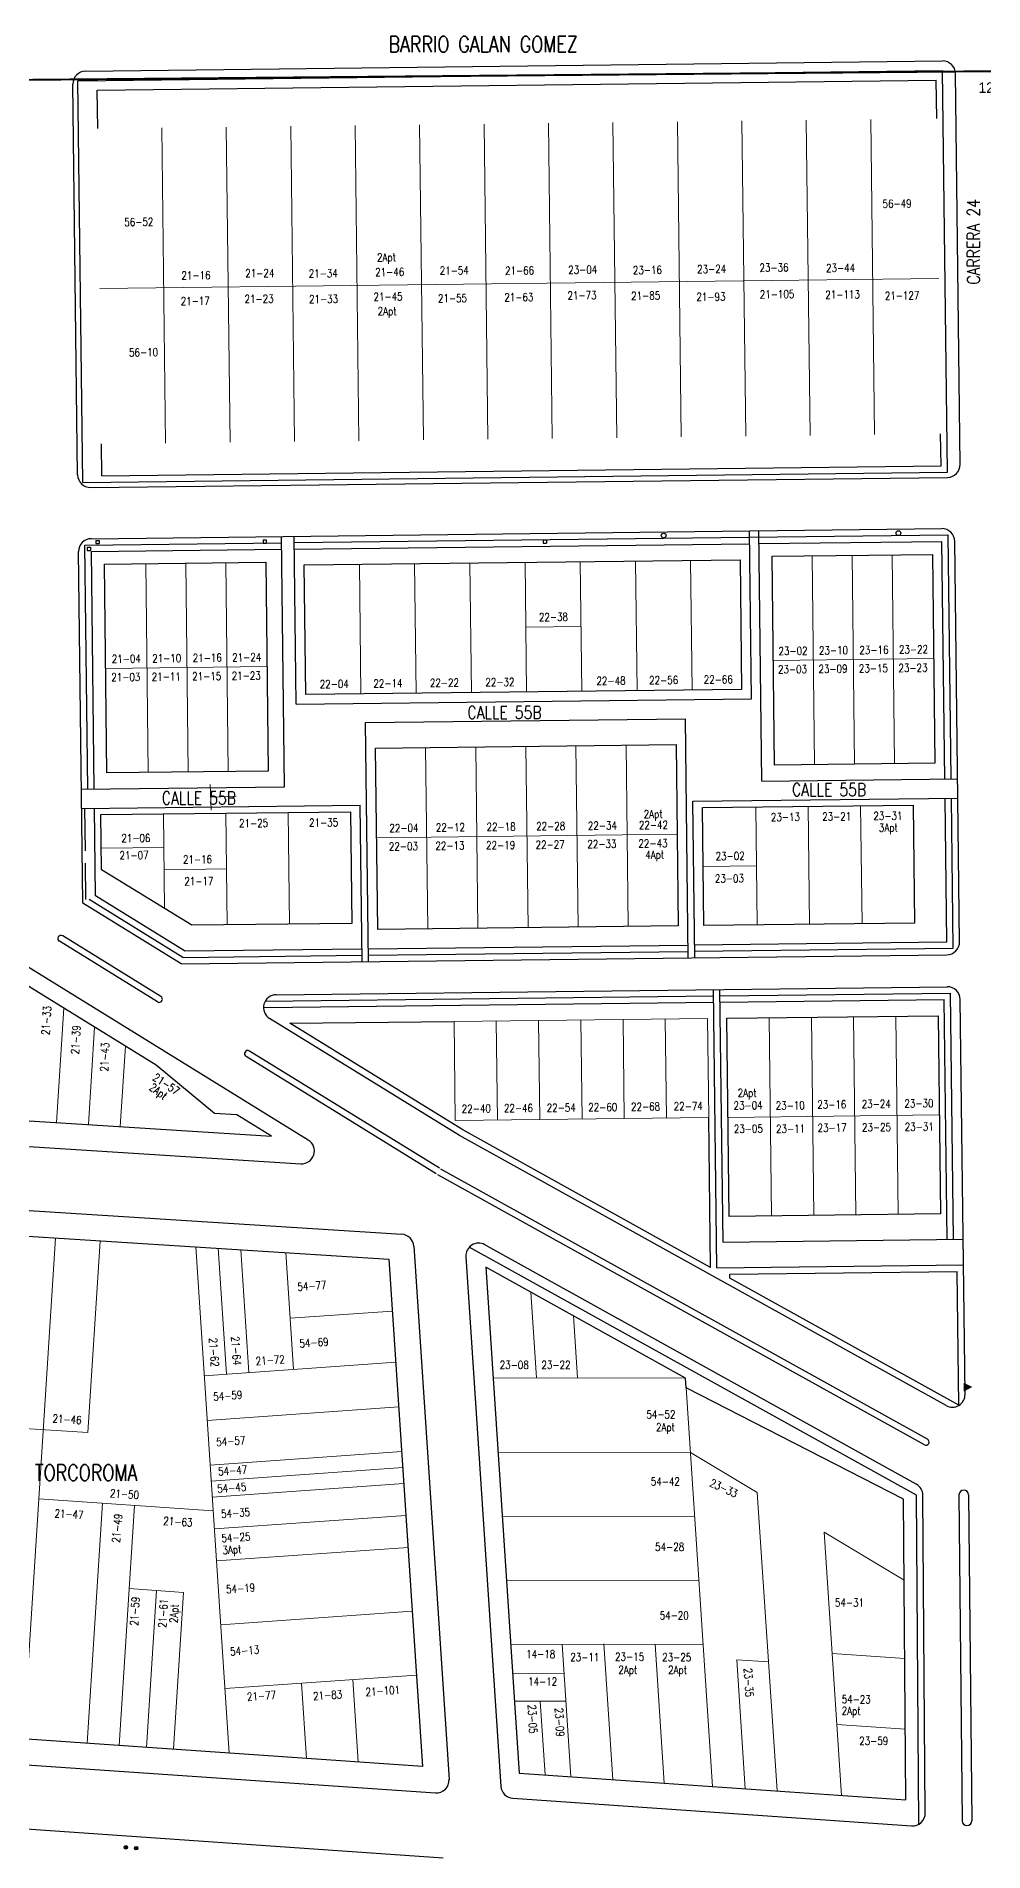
# Model space of a CAD drawing. Header units: millimetres. Extents: x 1022434 to 1024646, y 1272610 to 1274311.
# Drawn here: x 1023908.8 to 1024056.8, y 1273112.5 to 1273396.1 of the extents above; entities that cross this region are included whole.
import ezdxf

# ---------------------------------------------------------------- set-up
doc = ezdxf.new("R2010")
doc.units = ezdxf.units.MM
doc.header["$MEASUREMENT"] = 0
for name, color, linetype, lineweight in [('CAB_AER_500', 3, 'Continuous', 25), ('D-Activopasivo', 7, 'Continuous', 9), ('NOMENCLATURA', 23, 'Continuous', 0), ('Planimetria_Varios', 251, 'Continuous', 0)]:
    doc.layers.add(name, color=color, linetype=linetype, lineweight=lineweight)
for name, color, linetype in [('DISP_ACOP', 7, 'Continuous'), ('Nombre_Barrios', 7, 'Continuous'), ('NOMEN', 251, 'Continuous'), ('PLANIMETRIA', 8, 'Continuous')]:
    doc.layers.add(name, color=color, linetype=linetype)
doc.styles.add('BARRIO', font='simplex.shx', dxfattribs={"width": 0.8, "height": 2.5})
doc.styles.add('CALLE', font='simplex.shx', dxfattribs={"width": 0.8, "height": 2})
doc.styles.add('NOMEN', font='simplex.shx', dxfattribs={"width": 0.8, "height": 1.25})

# ---------------------------------------------------------------- blocks, each defined once
blk = doc.blocks.new('ARBOL')
for p, q in [((-0.2, -0.19), (0.2, 0.19)), ((0.19, -0.2), (-0.19, 0.2))]:
    blk.add_line(p, q)
blk.add_circle((0, 0), 0.275)
blk = doc.blocks.new('CAJA')
for p, q in [((-0.24, 0.25), (-0.24, -0.25)), ((-0.24, 0.25), (0.26, 0.25)), ((0.26, 0.25), (0.26, -0.25)), ((-0.24, -0.25), (0.26, -0.25))]:
    blk.add_line(p, q)
blk = doc.blocks.new('POSTE')
blk.add_circle((0, 0), 0.375)
blk = doc.blocks.new('REDUC')
blk.add_lwpolyline([(0, 0, 0, 1.37, 0), (-1.37, 0, 1.37, 1.37, 0)], format="xyseb")
blk = doc.blocks.new('Terminador_M_Tap')
at = {"layer": 'D-Activopasivo'}
for p, q in [((0, 0), (4, 0)), ((4, 2), (4, -2))]:
    blk.add_line(p, q, dxfattribs=at)
blk = doc.blocks.new('acoplador')
at = {"color": 0, "const_width": 2.1}
blk.add_lwpolyline([(0, -1.05, 1), (0, 1.05, 1)], format="xyb", dxfattribs=at)
at = {"color": 0}
blk.add_circle((0, 0), 2.1, dxfattribs=at)
blk.add_attdef('DC-VAL', (2.69, 0.46), '', height=1.64, dxfattribs=at)

msp = doc.modelspace()

# ---------------------------------------------------------------- linework, layer by layer
at = {"layer": 'CAB_AER_500', "const_width": 0.3}
msp.add_lwpolyline([(1023776.51, 1273388.14), (1024149.67, 1273391.48)], dxfattribs=at)
at = {"layer": 'PLANIMETRIA', "linetype": 'Continuous'}
for p, q in [((1023915.28, 1273389.16), (1024050.35, 1273390.76)), ((1023916.46, 1273390.67), (1024050.33, 1273392.26)), ((1024051.11, 1273328.01), (1024050.35, 1273390.76)), ((1024053.1, 1273329.24), (1024052.35, 1273390.28)), ((1023915.23, 1273327.61), (1023914.48, 1273388.65)), ((1023916.04, 1273326.42), (1023915.28, 1273389.16)), ((1023918.3, 1273387.7), (1024049.37, 1273389.24)), ((1023918.37, 1273381.7), (1023918.3, 1273387.7)), ((1024049.44, 1273383.25), (1024049.37, 1273389.24)), ((1024050.1, 1273329), (1024050.04, 1273334)), ((1023919.03, 1273327.45), (1023918.97, 1273332.45)), ((1023916.04, 1273326.42), (1024051.11, 1273328.01)), ((1023919.03, 1273327.45), (1024050.1, 1273329)), ((1023917.25, 1273325.63), (1024051.12, 1273327.21)), ((1023917.35, 1273317.63), (1024050.22, 1273319.2)), ((1023916.36, 1273316.62), (1023947.08, 1273316.98)), ((1023916.82, 1273278.5), (1023916.36, 1273316.62)), ((1023947.54, 1273278.86), (1023947.06, 1273317.98)), ((1023949.38, 1273291.77), (1023949.06, 1273318.01)), ((1023949.08, 1273317.01), (1024051.23, 1273318.21)), ((1023949.09, 1273316.01), (1024020.18, 1273316.85)), ((1024020.48, 1273292.61), (1024020.16, 1273318.85)), ((1024022.13, 1273279.74), (1024021.66, 1273318.86)), ((1024021.68, 1273316.86), (1024050.24, 1273317.2)), ((1024050.69, 1273280.08), (1024050.24, 1273317.2)), ((1024051.69, 1273280.09), (1024051.23, 1273318.21)), ((1024053, 1273254.66), (1024052.24, 1273317.23)), ((1023916.04, 1273260.68), (1023915.37, 1273315.61)), ((1023917.37, 1273315.63), (1023947.09, 1273315.98)), ((1023917.82, 1273278.51), (1023917.37, 1273315.63)), ((1023949.38, 1273291.77), (1024020.48, 1273292.61)), ((1023960.2, 1273288.9), (1024010.17, 1273289.49)), ((1023960.66, 1273251.56), (1023960.2, 1273288.9)), ((1024010.62, 1273252.15), (1024010.17, 1273289.49)), ((1024022.13, 1273279.74), (1024052.69, 1273280.1)), ((1023915.82, 1273278.49), (1023947.54, 1273278.86)), ((1024011.32, 1273276.62), (1024052.73, 1273277.11)), ((1024011.62, 1273252.17), (1024011.32, 1273276.62)), ((1024051, 1273254.63), (1024050.73, 1273277.08)), ((1024052.02, 1273253.64), (1024051.73, 1273277.09)), ((1023915.86, 1273275.49), (1023959.36, 1273276)), ((1023916.44, 1273268.84), (1023916.36, 1273275.49)), ((1023918.03, 1273261.81), (1023917.86, 1273275.51)), ((1023959.66, 1273251.55), (1023959.36, 1273276)), ((1023916.53, 1273261.24), (1023916.46, 1273266.92)), ((1023931.39, 1273251.22), (1023916.04, 1273260.68)), ((1023931.66, 1273252.22), (1023917.03, 1273261.25)), ((1023931.94, 1273253.22), (1023918.03, 1273261.81)), ((1023951.26, 1273223.68), (1023899.7, 1273255.49)), ((1023927.71, 1273245.26), (1023912.37, 1273254.73)), ((1023928.24, 1273246.11), (1023912.89, 1273255.58)), ((1023960.63, 1273253.56), (1024010.6, 1273254.15)), ((1024011.6, 1273254.17), (1024051, 1273254.63)), ((1023927.51, 1273235.39), (1023898.34, 1273253.39)), ((1023931.39, 1273251.22), (1024051.03, 1273252.63)), ((1023931.66, 1273252.22), (1023959.65, 1273252.55)), ((1023931.94, 1273253.22), (1023959.63, 1273253.55)), ((1023960.65, 1273252.56), (1024010.61, 1273253.15)), ((1024011.61, 1273253.17), (1024052.02, 1273253.64)), ((1023944.52, 1273245.37), (1024014.59, 1273246.2)), ((1023946.24, 1273246.39), (1024051.09, 1273247.63)), ((1024015.1, 1273203.73), (1024014.57, 1273247.2)), ((1024016.05, 1273207.74), (1024015.57, 1273247.21)), ((1024015.59, 1273246.21), (1024051.6, 1273246.64)), ((1024015.6, 1273245.21), (1024050.61, 1273245.63)), ((1024051.07, 1273208.15), (1024050.61, 1273245.63)), ((1024052.07, 1273208.16), (1024051.6, 1273246.64)), ((1024053.86, 1273183.97), (1024053.11, 1273245.66)), ((1023944.39, 1273244.37), (1024014.6, 1273245.2)), ((1023974.89, 1273224.38), (1023945.21, 1273242.69)), ((1023948.37, 1273241.92), (1023974.03, 1273242.22)), ((1023975.38, 1273225.26), (1023948.37, 1273241.92)), ((1023971.74, 1273219.27), (1023942.06, 1273237.58)), ((1023936.6, 1273227.85), (1023927.51, 1273235.39)), ((1023971.22, 1273218.42), (1023941.54, 1273236.73)), ((1023876.98, 1273228.62), (1023945.53, 1273224.28)), ((1023940.11, 1273227.63), (1023936.6, 1273227.85)), ((1023945.53, 1273224.28), (1023940.11, 1273227.63)), ((1024014.1, 1273203.76), (1024013.82, 1273227.19)), ((1023874.73, 1273224.75), (1023950.08, 1273219.99)), ((1024050.89, 1273182.2), (1023974.89, 1273224.38)), ((1024014.1, 1273203.76), (1023975.38, 1273225.26)), ((1024047.5, 1273176.08), (1023971.5, 1273218.26)), ((1024047.98, 1273176.95), (1023971.98, 1273219.13)), ((1023872.09, 1273214.9), (1023965.87, 1273208.97)), ((1023967.74, 1273207.1), (1023973.26, 1273123.81)), ((1024046.26, 1273168.19), (1023976.41, 1273206.96)), ((1024046.23, 1273169.92), (1023978.83, 1273207.33)), ((1024016.05, 1273207.74), (1024053.57, 1273208.18)), ((1023975.86, 1273205.45), (1023981.35, 1273122.71)), ((1024010.19, 1273186.49), (1023978.98, 1273203.81)), ((1023978.98, 1273203.81), (1023984.22, 1273124.79)), ((1024015.1, 1273203.73), (1024053.62, 1273204.18)), ((1024017.11, 1273202.75), (1024052.63, 1273203.17)), ((1024017.12, 1273202.09), (1024017.11, 1273202.75)), ((1024052.88, 1273182.24), (1024052.63, 1273203.17)), ((1024052.88, 1273182.24), (1024017.12, 1273202.09)), ((1024010.29, 1273184.99), (1024010.19, 1273186.49)), ((1024044.26, 1273167.58), (1024010.29, 1273184.99)), ((1024044.62, 1273120.62), (1024044.26, 1273167.58)), ((1024046.65, 1273116.82), (1024046.26, 1273168.19)), ((1024047.64, 1273118.56), (1024047.26, 1273168.19)), ((1024052.91, 1273168.26), (1024053.4, 1273117.33)), ((1024054.41, 1273168.27), (1024054.9, 1273117.34)), ((1023866.59, 1273128.9), (1023971.13, 1273121.68)), ((1023984.22, 1273124.79), (1024044.62, 1273120.62)), ((1023983.21, 1273120.85), (1024045.5, 1273116.55)), ((1023867.97, 1273118.78), (1023972.34, 1273111.57))]:
    msp.add_line(p, q, dxfattribs=at)
for points in [[(1023919.79, 1273281.03), (1023919.4, 1273313.65), (1023944.61, 1273313.95), (1023945.01, 1273281.33)], [(1023950.87, 1273293.29), (1023950.62, 1273313.52), (1024018.71, 1273314.33), (1024018.96, 1273294.09)], [(1024049.16, 1273282.56), (1024024.1, 1273282.27), (1024023.7, 1273314.89), (1024048.77, 1273315.18)], [(1023962.1, 1273256.58), (1023961.75, 1273284.92), (1024008.72, 1273285.47), (1024009.06, 1273257.14)], [(1023933.06, 1273257.24), (1023918.98, 1273265.92), (1023918.87, 1273274.52), (1023957.87, 1273274.98), (1023958.08, 1273257.53)], [(1024013.06, 1273257.18), (1024012.84, 1273275.63), (1024045.74, 1273276.02), (1024045.97, 1273257.57)], [(1024017, 1273211.75), (1024016.63, 1273242.72), (1024049.64, 1273243.11), (1024050.02, 1273212.14)], [(1023868.85, 1273132.75), (1023873.84, 1273210.78), (1023963.86, 1273205.09), (1023969.12, 1273125.83)]]:
    msp.add_lwpolyline(points, close=True, dxfattribs=at)
for centre, radius, start, end in [((1023916.48, 1273388.67), 2, 90.6773, 180.6966), ((1024050.35, 1273390.26), 2, 0.6966, 90.6773), ((1023917.23, 1273327.63), 2, 180.6966, 270.6773), ((1024051.1, 1273329.21), 2, 270.6773, 0.6966), ((1024050.24, 1273317.2), 2, 0.6966, 90.6773), ((1023917.37, 1273315.63), 2, 90.6773, 180.6966), ((1023912.63, 1273255.15), 0.5, 58.3327, 238.3327), ((1024051, 1273254.63), 2, 270.6773, 0.6966), ((1023927.97, 1273245.69), 0.5, 238.3327, 58.3327), ((1023946.26, 1273244.39), 2, 90.6773, 238.3327), ((1024051.11, 1273245.63), 2, 0.6966, 90.6773), ((1023941.8, 1273237.16), 0.5, 58.3327, 238.3327), ((1023950.21, 1273221.98), 2, 266.3792, 58.3327), ((1023965.74, 1273206.97), 2, 3.7947, 86.3792), ((1023977.86, 1273205.58), 2, 60.9674, 183.7947), ((1024051.86, 1273183.95), 2, 240.9674, 0.6966), ((1024047.74, 1273176.51), 0.5, 240.9674, 60.9674), ((1024045.26, 1273168.17), 2, 0.4397, 60.9674), ((1024053.66, 1273168.26), 0.75, 0.5554, 180.5554), ((1023971.26, 1273123.68), 2, 266.0513, 3.7947), ((1023983.35, 1273122.84), 2, 183.7947, 266.0513), ((1024045.64, 1273118.54), 2, 266.0513, 0.4397), ((1024054.15, 1273117.33), 0.75, 180.5554, 0.5554)]:
    msp.add_arc(centre, radius, start, end, dxfattribs=at)
at = {"layer": 'Planimetria_Varios', "linetype": 'Continuous'}
for p, q in [((1023928.97, 1273332.57), (1023928.37, 1273381.81)), ((1023939.04, 1273332.69), (1023938.44, 1273381.93)), ((1023949.11, 1273332.81), (1023948.51, 1273382.05)), ((1023959.18, 1273332.93), (1023958.58, 1273382.17)), ((1023969.24, 1273333.05), (1023968.65, 1273382.29)), ((1023979.31, 1273333.16), (1023978.71, 1273382.41)), ((1023989.38, 1273333.28), (1023988.78, 1273382.53)), ((1023999.45, 1273333.4), (1023998.85, 1273382.65)), ((1024009.52, 1273333.52), (1024008.92, 1273382.77)), ((1024019.59, 1273333.64), (1024018.99, 1273382.89)), ((1024029.66, 1273333.76), (1024029.06, 1273383)), ((1024039.73, 1273333.88), (1024039.13, 1273383.12)), ((1023918.67, 1273356.7), (1024049.74, 1273358.25)), ((1023926.26, 1273281.11), (1023925.87, 1273313.73)), ((1023932.51, 1273281.18), (1023932.11, 1273313.81)), ((1023938.76, 1273281.26), (1023938.36, 1273313.88)), ((1023959.49, 1273293.39), (1023959.24, 1273313.63)), ((1023968.11, 1273293.49), (1023967.87, 1273313.73)), ((1023976.74, 1273293.59), (1023976.49, 1273313.83)), ((1023985.36, 1273293.69), (1023985.12, 1273313.93)), ((1023993.99, 1273293.8), (1023993.74, 1273314.03)), ((1024002.61, 1273293.9), (1024002.37, 1273314.14)), ((1024011.24, 1273294), (1024010.99, 1273314.24)), ((1024030.35, 1273282.34), (1024029.95, 1273314.96)), ((1024036.6, 1273282.41), (1024036.2, 1273315.04)), ((1024042.85, 1273282.49), (1024042.45, 1273315.11)), ((1023985.24, 1273303.81), (1023993.86, 1273303.92)), ((1023919.59, 1273297.36), (1023944.81, 1273297.65)), ((1024023.9, 1273298.59), (1024048.97, 1273298.89)), ((1023969.93, 1273256.67), (1023969.58, 1273285.01)), ((1023977.76, 1273256.77), (1023977.41, 1273285.1)), ((1023985.59, 1273256.86), (1023985.24, 1273285.19)), ((1023993.41, 1273256.95), (1023993.07, 1273285.29)), ((1024001.24, 1273257.04), (1024000.9, 1273285.38)), ((1023928.8, 1273259.86), (1023928.62, 1273274.64)), ((1023938.59, 1273257.3), (1023938.37, 1273274.75)), ((1023948.34, 1273257.42), (1023948.12, 1273274.87)), ((1024021.37, 1273257.28), (1024021.15, 1273275.73)), ((1024029.57, 1273257.38), (1024029.34, 1273275.83)), ((1024037.77, 1273257.48), (1024037.54, 1273275.93)), ((1023961.92, 1273270.92), (1024008.88, 1273271.47)), ((1023918.94, 1273269.29), (1023928.69, 1273269.41)), ((1023928.73, 1273265.91), (1023938.48, 1273266.03)), ((1024012.95, 1273266.41), (1024021.26, 1273266.51)), ((1023913.05, 1273244.31), (1023911.91, 1273226.41)), ((1023994.02, 1273226.96), (1023993.83, 1273242.46)), ((1024000.62, 1273227.03), (1024000.43, 1273242.53)), ((1024007.22, 1273227.11), (1024007.03, 1273242.61)), ((1024023.62, 1273211.83), (1024023.25, 1273242.8)), ((1024030.22, 1273211.91), (1024029.85, 1273242.88)), ((1024036.82, 1273211.98), (1024036.44, 1273242.96)), ((1024043.42, 1273212.06), (1024043.04, 1273243.04)), ((1023917.87, 1273241.34), (1023916.9, 1273226.09)), ((1023980.82, 1273226.8), (1023980.63, 1273242.3)), ((1023987.42, 1273226.88), (1023987.23, 1273242.38)), ((1023922.69, 1273238.37), (1023921.89, 1273225.78)), ((1024016.82, 1273227.23), (1024049.83, 1273227.62)), ((1023911.76, 1273208.36), (1023906.76, 1273130.13)), ((1023918.74, 1273207.91), (1023916.83, 1273178)), ((1023933.67, 1273207), (1023938.91, 1273127.91)), ((1023937.18, 1273206.78), (1023938.49, 1273187.12)), ((1023940.71, 1273206.55), (1023941.99, 1273187.37)), ((1023947.76, 1273206.11), (1023948.97, 1273187.86)), ((1023986.02, 1273199.91), (1023986.9, 1273186.54)), ((1023964.4, 1273196.97), (1023948.44, 1273195.84)), ((1023992.67, 1273196.21), (1023993.32, 1273186.53)), ((1023964.93, 1273188.99), (1023935, 1273186.87)), ((1024010.19, 1273186.49), (1023980.12, 1273186.56)), ((1024010.29, 1273184.99), (1024014.42, 1273122.7)), ((1023871.94, 1273180.84), (1023916.83, 1273178)), ((1023965.39, 1273182), (1023935.47, 1273179.89)), ((1023965.86, 1273175.02), (1023935.93, 1273172.9)), ((1024010.96, 1273174.86), (1023980.89, 1273174.93)), ((1024010.96, 1273174.86), (1024021.4, 1273168.63)), ((1023966.02, 1273172.52), (1023936.1, 1273170.41)), ((1023966.19, 1273170.03), (1023936.26, 1273167.91)), ((1023909.16, 1273167.63), (1023936.4, 1273165.75)), ((1023919.13, 1273166.95), (1023916.74, 1273129.45)), ((1023924.12, 1273166.6), (1023921.73, 1273129.1)), ((1024021.4, 1273168.63), (1024024.49, 1273122.01)), ((1023966.52, 1273165.04), (1023936.59, 1273162.93)), ((1024011.63, 1273164.86), (1023981.56, 1273164.93)), ((1024031.84, 1273162.4), (1024034.56, 1273121.31)), ((1024031.84, 1273162.4), (1024044.36, 1273154.92)), ((1023966.85, 1273160.05), (1023936.92, 1273157.94)), ((1024012.29, 1273154.86), (1023982.22, 1273154.93)), ((1023923.29, 1273153.6), (1023931.77, 1273153.01)), ((1023927.53, 1273153.31), (1023925.97, 1273128.81)), ((1023931.77, 1273153.01), (1023930.21, 1273128.56)), ((1023967.51, 1273150.07), (1023937.58, 1273147.96)), ((1024012.95, 1273144.86), (1023982.88, 1273144.93)), ((1023990.9, 1273144.91), (1023992.27, 1273124.23)), ((1023997.41, 1273144.96), (1023998.82, 1273123.78)), ((1024005.43, 1273144.94), (1024006.87, 1273123.22)), ((1024033.09, 1273143.47), (1024044.45, 1273142.68)), ((1023991.2, 1273140.36), (1023983.19, 1273140.38)), ((1024018.18, 1273142.49), (1024019.51, 1273122.35)), ((1024018.18, 1273142.49), (1024023.16, 1273142.15)), ((1023968.17, 1273140.09), (1023938.25, 1273137.98)), ((1023950.22, 1273138.83), (1023951, 1273127.08)), ((1023958.2, 1273139.39), (1023959.05, 1273126.52)), ((1023991.49, 1273136), (1023983.47, 1273136.02)), ((1023987.48, 1273136.01), (1023988.25, 1273124.51)), ((1024033.83, 1273132.39), (1024044.54, 1273131.65))]:
    msp.add_line(p, q, dxfattribs=at)
msp.add_lwpolyline([(1024013.82, 1273227.19), (1023974.22, 1273226.72), (1023974.03, 1273242.22), (1024013.63, 1273242.69), (1024013.82, 1273227.19)], close=True, dxfattribs=at)

# ---------------------------------------------------------------- block references
at = {"layer": 'D-Activopasivo', "rotation": 182.2440632192404}
msp.add_blockref('Terminador_M_Tap', (1023940.01, 1273277.39), dxfattribs=at)
at = {"layer": 'DISP_ACOP'}
ref = msp.add_blockref('acoplador', (1024060.64, 1273386.63), dxfattribs=dict(at, rotation=273.191140005459))
ref.add_attrib('DC-VAL', '12', (1024055.95, 1273387.26), dxfattribs={"layer": '0', "color": 0, "height": 1.639, "rotation": 0.6766})
at = {"layer": 'PLANIMETRIA', "linetype": 'Continuous'}
for name, p in [('CAJA', (1023916.98, 1273316.05)), ('CAJA', (1023918.33, 1273317.11)), ('CAJA', (1023944.44, 1273317.2)), ('CAJA', (1023988.2, 1273317.19)), ('POSTE', (1024006.78, 1273318.11)), ('POSTE', (1024043.45, 1273318.49)), ('ARBOL', (1023922.76, 1273113.2)), ('ARBOL', (1023924.37, 1273113.05))]:
    msp.add_blockref(name, p, dxfattribs=at)
at = {"layer": 'PLANIMETRIA', "linetype": 'Continuous', "rotation": 0.696602968681502}
msp.add_blockref('REDUC', (1024055, 1273185.1), dxfattribs=at)

# ---------------------------------------------------------------- texts
at = {"layer": 'Nombre_Barrios', "style": 'BARRIO', "width": 0.8}
for s, p in [('BARRIO GALAN GOMEZ', (1023963.8, 1273393.61)), ('BARRIO TORCOROMA', (1023897.66, 1273170.47))]:
    msp.add_text(s, height=2.5, dxfattribs=at).set_placement(p)
at = {"layer": 'NOMEN', "linetype": 'Continuous', "style": 'NOMEN', "width": 0.8}
for s, rotation, p in [('56-49', 0.6773, (1024040.98, 1273369.31)), ('56-52', 0.6773, (1023922.52, 1273366.46)), ('2Apt', 0.6773, (1023962, 1273360.94)), ('21-16', 0.6773, (1023931.45, 1273358.11)), ('21-24', 0.6773, (1023941.42, 1273358.46)), ('21-34', 0.6773, (1023951.33, 1273358.42)), ('21-46', 0.6773, (1023961.72, 1273358.65)), ('21-54', 0.6773, (1023971.8, 1273358.88)), ('21-66', 0.6773, (1023982, 1273358.87)), ('23-04', 0.6773, (1023991.87, 1273359)), ('23-16', 0.6773, (1024001.97, 1273358.95)), ('23-24', 0.6773, (1024012.01, 1273359.11)), ('23-36', 0.6773, (1024021.75, 1273359.34)), ('23-44', 0.6773, (1024032.15, 1273359.28)), ('21-45', 0.6773, (1023961.45, 1273354.8)), ('21-63', 0.6773, (1023981.89, 1273354.7)), ('21-73', 0.6773, (1023991.76, 1273354.99)), ('21-85', 0.6773, (1024001.7, 1273354.94)), ('21-93', 0.6773, (1024011.9, 1273354.77)), ('21-105', 0.6773, (1024021.8, 1273355.17)), ('21-113', 0.6773, (1024032.03, 1273355.11)), ('21-127', 0.6773, (1024041.33, 1273354.96)), ('21-17', 0.6773, (1023931.34, 1273354.1)), ('21-23', 0.6773, (1023941.31, 1273354.45)), ('21-33', 0.6773, (1023951.38, 1273354.41)), ('2Apt', 0.6773, (1023962.1, 1273352.53)), ('21-55', 0.6773, (1023971.52, 1273354.54)), ('56-10', 0.6773, (1023923.26, 1273346.09)), ('22-38', 0.6773, (1023987.3, 1273304.74)), ('21-04', 0.6773, (1023920.57, 1273298.22)), ('21-10', 0.6773, (1023926.89, 1273298.3)), ('21-16', 0.6773, (1023933.21, 1273298.37)), ('21-24', 0.6773, (1023939.38, 1273298.44)), ('23-02', 0.6773, (1024024.72, 1273299.45)), ('23-10', 0.6773, (1024031.04, 1273299.53)), ('23-16', 0.6773, (1024037.36, 1273299.6)), ('23-22', 0.6773, (1024043.54, 1273299.68)), ('21-03', 0.6773, (1023920.49, 1273295.35)), ('21-11', 0.6773, (1023926.81, 1273295.42)), ('21-15', 0.6773, (1023933.13, 1273295.5)), ('21-23', 0.6773, (1023939.3, 1273295.57)), ('23-03', 0.6773, (1024024.64, 1273296.58)), ('23-09', 0.6773, (1024030.96, 1273296.65)), ('23-15', 0.6773, (1024037.28, 1273296.73)), ('23-23', 0.6773, (1024043.46, 1273296.8)), ('22-04', 0.6773, (1023953.06, 1273294.27)), ('22-14', 0.6773, (1023961.44, 1273294.37)), ('22-22', 0.6773, (1023970.26, 1273294.47)), ('22-32', 0.6773, (1023978.93, 1273294.57)), ('22-48', 0.6773, (1023996.28, 1273294.78)), ('22-56', 0.6773, (1024004.51, 1273294.88)), ('22-66', 0.6773, (1024013.04, 1273294.98)), ('21-25', 0.6773, (1023940.45, 1273272.54)), ('21-35', 0.6773, (1023951.39, 1273272.64)), ('2Apt', 0.6773, (1024003.67, 1273273.97)), ('23-13', 0.6773, (1024023.53, 1273273.49)), ('23-21', 0.6773, (1024031.54, 1273273.58)), ('23-31', 0.6773, (1024039.54, 1273273.68)), ('21-06', 0.6773, (1023922.06, 1273270.2)), ('22-04', 0.6773, (1023963.94, 1273271.79)), ('22-12', 0.6773, (1023971.2, 1273271.88)), ('22-18', 0.6773, (1023979.12, 1273271.97)), ('22-28', 0.6773, (1023986.86, 1273272.07)), ('22-34', 0.6773, (1023994.94, 1273272.16)), ('22-42', 0.6773, (1024002.92, 1273272.25)), ('3Apt', 0.6773, (1024040.4, 1273271.85)), ('21-07', 0.6773, (1023921.78, 1273267.54)), ('21-16', 0.6773, (1023931.69, 1273266.87)), ('22-03', 0.6773, (1023963.86, 1273268.92)), ('22-13', 0.6773, (1023971.12, 1273269.01)), ('22-19', 0.6773, (1023979.04, 1273269.1)), ('22-27', 0.6773, (1023986.78, 1273269.19)), ('22-33', 0.6773, (1023994.86, 1273269.29)), ('22-43', 0.6773, (1024002.84, 1273269.38)), ('4Apt', 0.6773, (1024003.9, 1273267.62)), ('23-02', 0.6773, (1024014.9, 1273267.4)), ('23-03', 0.6773, (1024014.78, 1273263.9)), ('21-17', 0.6773, (1023931.9, 1273263.47)), ('21-33', 86.3447, (1023910.82, 1273240.06)), ('21-39', 86.3447, (1023915.42, 1273237.04)), ('21-43', 87.6991, (1023919.99, 1273234.36)), ('21-57', 326.3898, (1023926.84, 1273233.16)), ('2Apt', 322.8363, (1023926.29, 1273231.68)), ('2Apt', 0.6773, (1024018.34, 1273230.41)), ('22-40', 0.6773, (1023975.24, 1273227.94)), ('22-46', 0.6773, (1023981.83, 1273228.02)), ('22-54', 0.6773, (1023988.51, 1273228.09)), ('22-60', 0.6773, (1023995, 1273228.17)), ('22-68', 0.6773, (1024001.68, 1273228.25)), ('22-74', 0.6773, (1024008.35, 1273228.33)), ('23-04', 0.6773, (1024017.7, 1273228.44)), ('23-10', 0.6773, (1024024.28, 1273228.43)), ('23-16', 0.6773, (1024030.78, 1273228.59)), ('23-24', 0.6773, (1024037.72, 1273228.68)), ('23-30', 0.6773, (1024044.39, 1273228.76)), ('23-05', 0.6773, (1024017.74, 1273224.79)), ('23-11', 0.6773, (1024024.33, 1273224.79)), ('23-17', 0.6773, (1024030.82, 1273224.95)), ('23-25', 0.6773, (1024037.76, 1273225.03)), ('23-31', 0.6773, (1024044.44, 1273225.11)), ('54-77', 4.0414, (1023949.6, 1273200.11)), ('21-62', 274.0414, (1023935.75, 1273192.74)), ('21-64', 274.0414, (1023939.21, 1273192.99)), ('54-69', 4.0414, (1023949.94, 1273191.26)), ('21-72', 4.0414, (1023943.09, 1273188.51)), ('23-08', 359.8648, (1023981.16, 1273187.94)), ('23-22', 359.8648, (1023987.68, 1273187.94)), ('54-59', 4.0414, (1023936.46, 1273182.97)), ('21-46', 356.3792, (1023911.27, 1273179.58)), ('54-52', 359.8648, (1024004.07, 1273180.2)), ('54-57', 4.0414, (1023936.93, 1273175.86)), ('2Apt', 359.8648, (1024005.57, 1273178.19)), ('54-47', 4.0414, (1023937.23, 1273171.27)), ('21-50', 356.3792, (1023920.25, 1273167.89)), ('54-45', 4.0414, (1023937.08, 1273168.57)), ('54-42', 359.8648, (1024004.76, 1273169.73)), ('23-33', 335.2591, (1024013.84, 1273169.68)), ('21-47', 356.3792, (1023911.57, 1273164.75)), ('54-35', 4.0414, (1023937.67, 1273164.63)), ('21-49', 84.7223, (1023921.81, 1273160.71)), ('21-63', 356.3792, (1023928.59, 1273163.58)), ('54-25', 4.0414, (1023937.73, 1273160.82)), ('3Apt', 4.0414, (1023937.89, 1273158.97)), ('54-28', 359.8648, (1024005.44, 1273159.52)), ('21-59', 86.3792, (1023924.65, 1273147.76)), ('21-61', 86.3792, (1023929.05, 1273147.45)), ('54-19', 4.0414, (1023938.45, 1273152.86)), ('54-31', 359.8648, (1024033.53, 1273150.8)), ('2Apt', 86.3792, (1023930.81, 1273148.18)), ('54-20', 359.8648, (1024006.15, 1273148.8)), ('54-13', 4.0414, (1023939.1, 1273143.14)), ('14-18', 359.8648, (1023985.3, 1273142.76)), ('23-11', 359.8648, (1023992.19, 1273142.28)), ('23-15', 359.8648, (1023999.18, 1273142.35)), ('23-25', 359.8648, (1024006.54, 1273142.26)), ('2Apt', 359.8648, (1023999.69, 1273140.3)), ('2Apt', 359.8648, (1024007.47, 1273140.29)), ('23-35', 273.2046, (1024019.31, 1273141.17)), ('21-77', 4.0414, (1023941.72, 1273136.07)), ('21-83', 4.0414, (1023952.06, 1273136.17)), ('21-101', 4.0414, (1023960.25, 1273136.81)), ('14-12', 359.8648, (1023985.59, 1273138.46)), ('23-05', 272.841, (1023985.56, 1273135.47)), ('23-09', 272.841, (1023989.79, 1273134.96)), ('54-23', 359.8648, (1024034.58, 1273135.69)), ('2Apt', 359.8648, (1024034.58, 1273133.91)), ('23-59', 359.8648, (1024037.32, 1273129.2))]:
    msp.add_text(s, height=1.25, rotation=rotation, dxfattribs=at).set_placement(p)
at = {"layer": 'NOMENCLATURA', "linetype": 'Continuous', "style": 'CALLE', "width": 0.8}
msp.add_text('CARRERA 24', height=2, rotation=90, dxfattribs=at).set_placement((1024056.18, 1273357.33))
for p in [(1023976.11, 1273289.48), (1024026.82, 1273277.43), (1023928.37, 1273276.12)]:
    msp.add_text('CALLE 55B', height=2, dxfattribs=at).set_placement(p)

doc.saveas('drawing.dxf')
